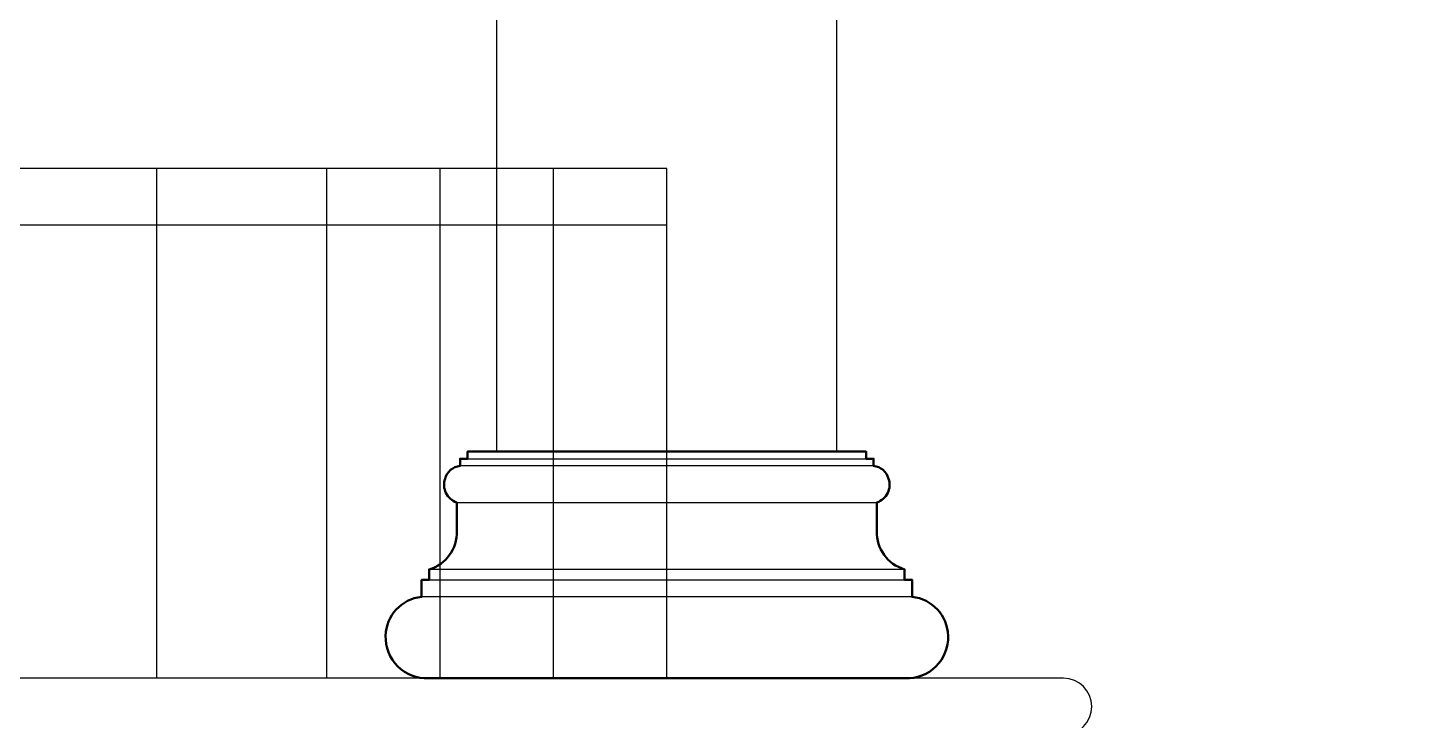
# Model space of a CAD drawing. Header units: metres. Extents: x -109 to 591, y -5 to 592.
# Drawn here: x 513.964 to 515.182, y 7.238 to 7.849 of the extents above; entities that cross this region are included whole.
import ezdxf

# ---------------------------------------------------------------- set-up
doc = ezdxf.new("R2010")
doc.units = ezdxf.units.M
doc.header["$LTSCALE"] = 0.03
doc.layers.add('Amb personas', color=8, linetype='Continuous')
doc.layers.add('MOLDURA', color=43, linetype='Continuous')
doc.layers.add('Moldura con Espesor', color=43, linetype='Continuous', lineweight=50)
doc.layers.add('Muro bajo', color=7, linetype='Continuous', lineweight=30)

# ---------------------------------------------------------------- blocks, each defined once
blk = doc.blocks.new('dam2')
blk.add_spline([(389.8225, 511.9628), (389.8606, 511.8605), (389.8781, 511.781), (389.9105, 511.68), (389.9388, 511.6005), (389.9685, 511.5103), (389.9793, 511.4524), (389.9847, 511.3985), (389.9658, 511.3971), (389.9213, 511.3971), (389.8903, 511.3917), (389.8646, 511.3904), (389.8565, 511.4106), (389.8498, 511.4672), (389.8404, 511.517), (389.8147, 511.5871), (389.7945, 511.6342), (389.781, 511.6625), (389.6031, 512.0531)], degree=3)

msp = doc.modelspace()

# ---------------------------------------------------------------- linework, layer by layer
for p, q in [((514.5282, 7.7249), (513.0038, 7.7249)), ((514.0782, 7.2749), (514.0782, 7.7249)), ((514.2282, 7.2749), (514.2282, 7.7249)), ((514.3282, 7.2749), (514.3282, 7.7249)), ((514.4282, 7.2749), (514.4282, 7.7249)), ((514.5282, 7.2749), (514.5282, 7.7249)), ((514.5282, 7.6749), (513.0038, 7.6749))]:
    msp.add_line(p, q)
at = {"layer": 'MOLDURA'}
for p, q in [((514.3523, 7.4686), (514.704, 7.4686)), ((514.7106, 7.4623), (514.3457, 7.4623)), ((514.3427, 7.4301), (514.7136, 7.4301)), ((514.7379, 7.371), (514.3184, 7.3709)), ((514.3184, 7.3617), (514.7379, 7.3618)), ((514.7446, 7.3467), (514.3117, 7.3467))]:
    msp.add_line(p, q, dxfattribs=at)
at = {"layer": 'Moldura con Espesor'}
for p, q in [((514.704, 7.4749), (514.3523, 7.4749)), ((514.3782, 7.2749), (514.6782, 7.2749))]:
    msp.add_line(p, q, dxfattribs=at)
for points in [[(514.3782, 7.2749), (514.3178, 7.2749, -0.438208), (514.28, 7.3124, -0.376773), (514.3117, 7.3467), (514.3117, 7.3617), (514.3184, 7.3617), (514.3184, 7.3709, 0.34384), (514.3427, 7.4048), (514.3427, 7.4301, -0.417026), (514.3325, 7.451, -0.314124), (514.3457, 7.4623), (514.3457, 7.4686), (514.3523, 7.4686), (514.3523, 7.4749), (514.3782, 7.4749)], [(514.6782, 7.2749), (514.7385, 7.2749, 0.438208), (514.7764, 7.3124, 0.376773), (514.7446, 7.3467), (514.7446, 7.3618), (514.7379, 7.3618), (514.7379, 7.371, -0.34384), (514.7136, 7.4048), (514.7136, 7.4301, 0.417026), (514.7238, 7.451, 0.314124), (514.7106, 7.4623), (514.7106, 7.4686), (514.704, 7.4686), (514.704, 7.4749), (514.6782, 7.4749)]]:
    msp.add_lwpolyline(points, format="xyb", dxfattribs=at)
at = {"layer": 'Muro bajo'}
for p, q in [((514.3782, 7.4749), (514.3782, 9.1749)), ((514.6782, 7.4749), (514.6782, 9.1749)), ((514.8782, 7.2749), (507.3809, 7.2749))]:
    msp.add_line(p, q, dxfattribs=at)
msp.add_arc((514.8782, 7.2499), 0.025, 270, 90, dxfattribs=at)

# ---------------------------------------------------------------- block references
at = {"layer": 'Amb personas', "xscale": -1.038476208490459, "yscale": 1.038476208490465, "zscale": 1.038476208490445, "rotation": 358.1824489706468}
msp.add_blockref('dam2', (903.0367, -536.8907), dxfattribs=at)

doc.saveas('drawing.dxf')
